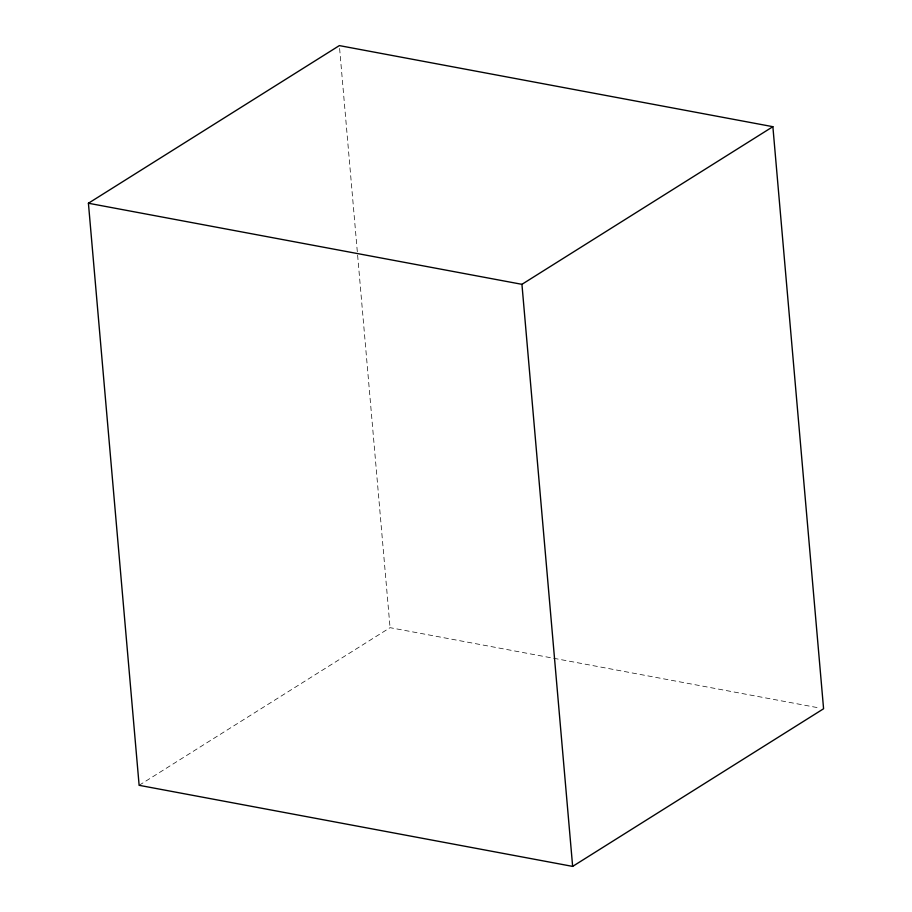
<?xml version="1.0" encoding="UTF-8"?>
<svg xmlns="http://www.w3.org/2000/svg" width="912" height="912" viewBox="0 0 912 912"><rect width="100%" height="100%" fill="white"/><g stroke="black" fill="none" stroke-linecap="round" stroke-linejoin="round"><path stroke-width="0.68" stroke-dasharray="4.56 3.42" d="M139.126 785.312L390.062 627.673L552.284 658.008M553.687 658.27L819.386 707.974M339.606 48.427L390.062 627.673"/><path stroke-width="1.37" d="M88.418 203.239L339.355 45.6L772.874 126.688L823.582 708.761L572.645 866.4L139.126 785.312L88.418 203.239L521.938 284.327L772.874 126.688M521.938 284.327L572.645 866.4"/></g></svg>
